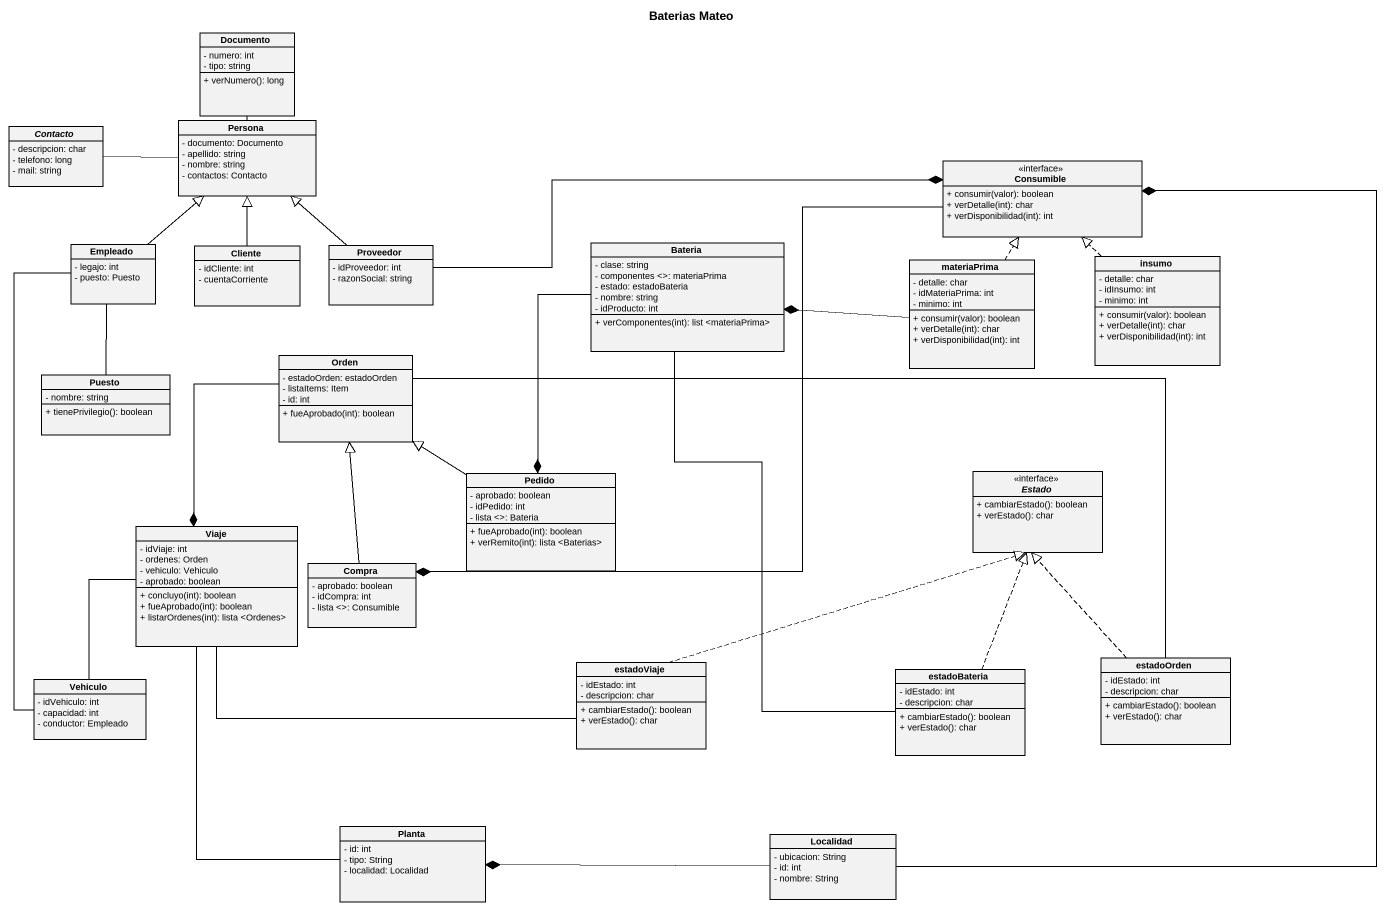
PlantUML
@startuml
title Baterias Mateo
hide circle
hide empty members
skinparam classAttributeIconSize 0
class Documento {
  - numero: int
  - tipo: string
  + verNumero(): long
}
abstract class Contacto {
  - descripcion: char
  - telefono: long
  - mail: string
}
class Persona {
  - documento: Documento
  - apellido: string
  - nombre: string
  - contactos: Contacto
}
class Consumible <<interface>> {
  + consumir(valor): boolean
  + verDetalle(int): char
  + verDisponibilidad(int): int
}
class Empleado {
  - legajo: int
  - puesto: Puesto
}
class Cliente {
  - idCliente: int
  - cuentaCorriente
}
class Proveedor {
  - idProveedor: int
  - razonSocial: string
}
class Bateria {
  - clase: string
  - componentes <>: materiaPrima
  - estado: estadoBateria
  - nombre: string
  - idProducto: int
  + verComponentes(int): list <materiaPrima>
}
class materiaPrima {
  - detalle: char
  - idMateriaPrima: int
  - minimo: int
  + consumir(valor): boolean
  + verDetalle(int): char
  + verDisponibilidad(int): int
}
class insumo {
  - detalle: char
  - idInsumo: int
  - minimo: int
  + consumir(valor): boolean
  + verDetalle(int): char
  + verDisponibilidad(int): int
}
class Puesto {
  - nombre: string
  + tienePrivilegio(): boolean
}
class Orden {
  - estadoOrden: estadoOrden
  - listaItems: Item
  - id: int
  + fueAprobado(int): boolean
}
class Pedido {
  - aprobado: boolean
  - idPedido: int
  - lista <>: Bateria
  + fueAprobado(int): boolean
  + verRemito(int): lista <Baterias>
}
interface Estado <<interface>> {
  + cambiarEstado(): boolean
  + verEstado(): char
}
class Viaje {
  - idViaje: int
  - ordenes: Orden
  - vehiculo: Vehiculo
  - aprobado: boolean
  + concluyo(int): boolean
  + fueAprobado(int): boolean
  + listarOrdenes(int): lista <Ordenes>
}
class Compra {
  - aprobado: boolean
  - idCompra: int
  - lista <>: Consumible
}
class Vehiculo {
  - idVehiculo: int
  - capacidad: int
  - conductor: Empleado
}
class estadoViaje {
  - idEstado: int
  - descripcion: char
  + cambiarEstado(): boolean
  + verEstado(): char
}
class estadoBateria {
  - idEstado: int
  - descripcion: char
  + cambiarEstado(): boolean
  + verEstado(): char
}
class estadoOrden {
  - idEstado: int
  - descripcion: char
  + cambiarEstado(): boolean
  + verEstado(): char
}
class Planta {
  - id: int
  - tipo: String
  - localidad: Localidad
}
class Localidad {
  - ubicacion: String
  - id: int
  - nombre: String
}
Persona -up- Documento
Persona -left- Contacto
Consumible -left-* Compra
Empleado -up-|> Persona
Empleado -- Puesto
Empleado -- Vehiculo
Cliente -up-|> Persona
Proveedor -up-|> Persona
Proveedor -right-* Consumible
Bateria --* Pedido
Bateria -- estadoBateria
materiaPrima .up.|> Consumible
materiaPrima -left-* Bateria
insumo .up.|> Consumible
Orden --* Viaje
Orden -right- estadoOrden
Pedido -up-|> Orden
Viaje -- Vehiculo
Viaje -- Planta
Compra -up-|> Orden
estadoViaje .right.|> Estado
estadoViaje -left- Viaje
estadoBateria .up.|> Estado
estadoOrden .up.|> Estado
Localidad -up-* Consumible
Localidad -left-* Planta
@enduml
